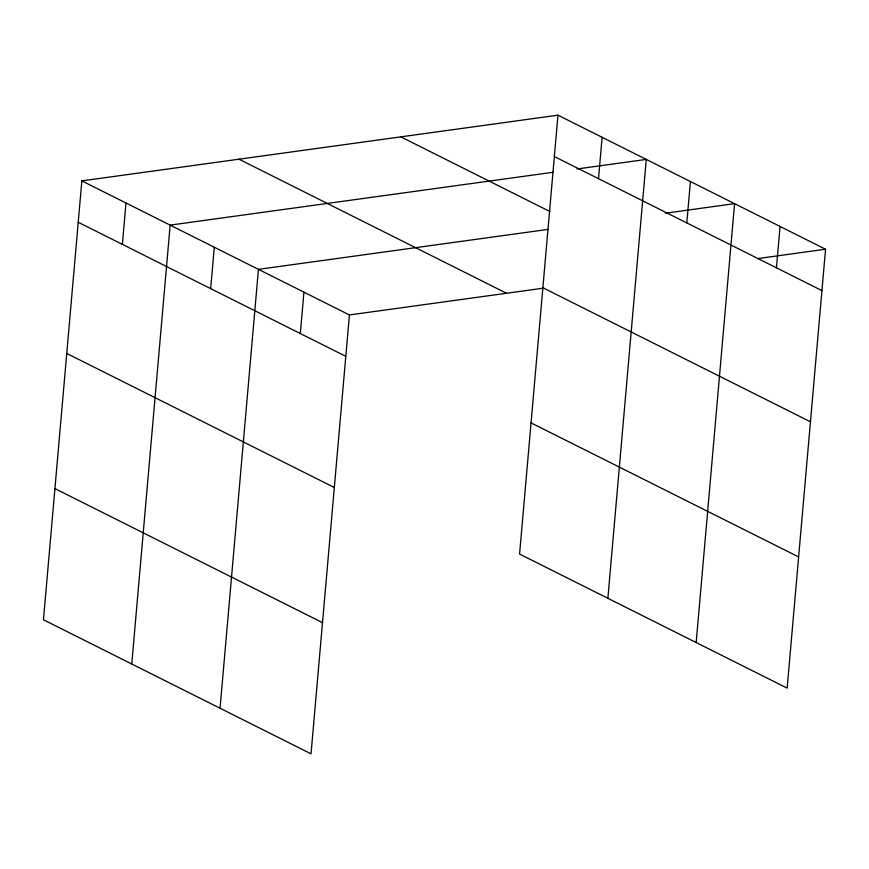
<?xml version="1.0" encoding="UTF-8"?>
<svg xmlns="http://www.w3.org/2000/svg" width="869" height="869" viewBox="0 0 869 869"><rect width="100%" height="100%" fill="white"/><g stroke="black" fill="none" stroke-linecap="round" stroke-linejoin="round"><path stroke-width="1.3" d="M81.849 180.882L43.45 619.771L311.026 753.825L349.425 314.947L81.849 180.882L557.974 115.175L825.55 249.229L787.151 688.118L519.575 554.053L557.974 115.175M122.377 244.385L125.994 202.998M131.751 664.003L170.15 225.125L553.064 172.279M210.678 288.627L214.295 247.241M220.053 708.246L258.441 269.357L548.263 229.362M300.316 333.533L303.933 292.147M598.502 178.677L602.13 137.291M607.876 598.296L646.275 159.418L577.038 168.966M686.803 222.92L690.431 181.534M696.178 642.539L734.577 203.65L665.339 213.209M776.441 267.826L780.058 226.44M349.425 314.947L543.701 288.128M757.638 258.604L825.55 249.229M554.357 156.561L821.933 290.615M400.859 136.857L550.012 211.591M542.886 287.737L810.451 421.791M238.975 159.201L506.54 293.255M531.057 422.888L798.633 556.942M78.232 222.268L345.797 356.323M66.75 353.444L334.326 487.498M54.932 488.595L322.497 622.649"/></g></svg>
